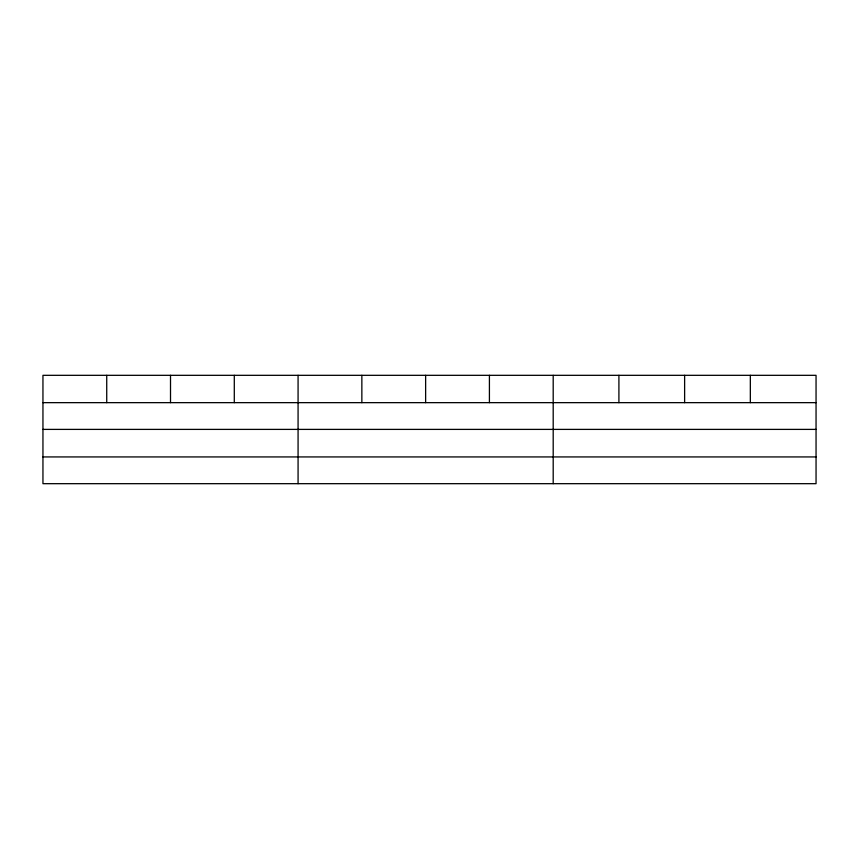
<?xml version="1.0" encoding="UTF-8"?>
<svg xmlns="http://www.w3.org/2000/svg" width="859" height="859" viewBox="0 0 859 859"><rect width="100%" height="100%" fill="white"/><g stroke="black" fill="none" stroke-linecap="round" stroke-linejoin="round"><path stroke-width="1.29" d="M816.05 429.393L816.05 375.319L42.95 375.319L42.95 483.681L816.05 483.681L816.05 429.393L42.95 429.393M42.95 402.656L816.05 402.656M42.95 456.934L816.05 456.934M750.336 375.319L750.336 402.656M684.623 375.319L684.623 402.656M618.909 375.319L618.909 402.656M553.196 375.319L553.196 483.681M489.415 375.319L489.415 402.656M425.634 375.319L425.634 402.656M361.854 375.319L361.854 402.656M298.073 375.319L298.073 483.681M234.292 375.319L234.292 402.656M170.512 375.319L170.512 402.656M106.731 375.319L106.731 402.656"/></g></svg>
